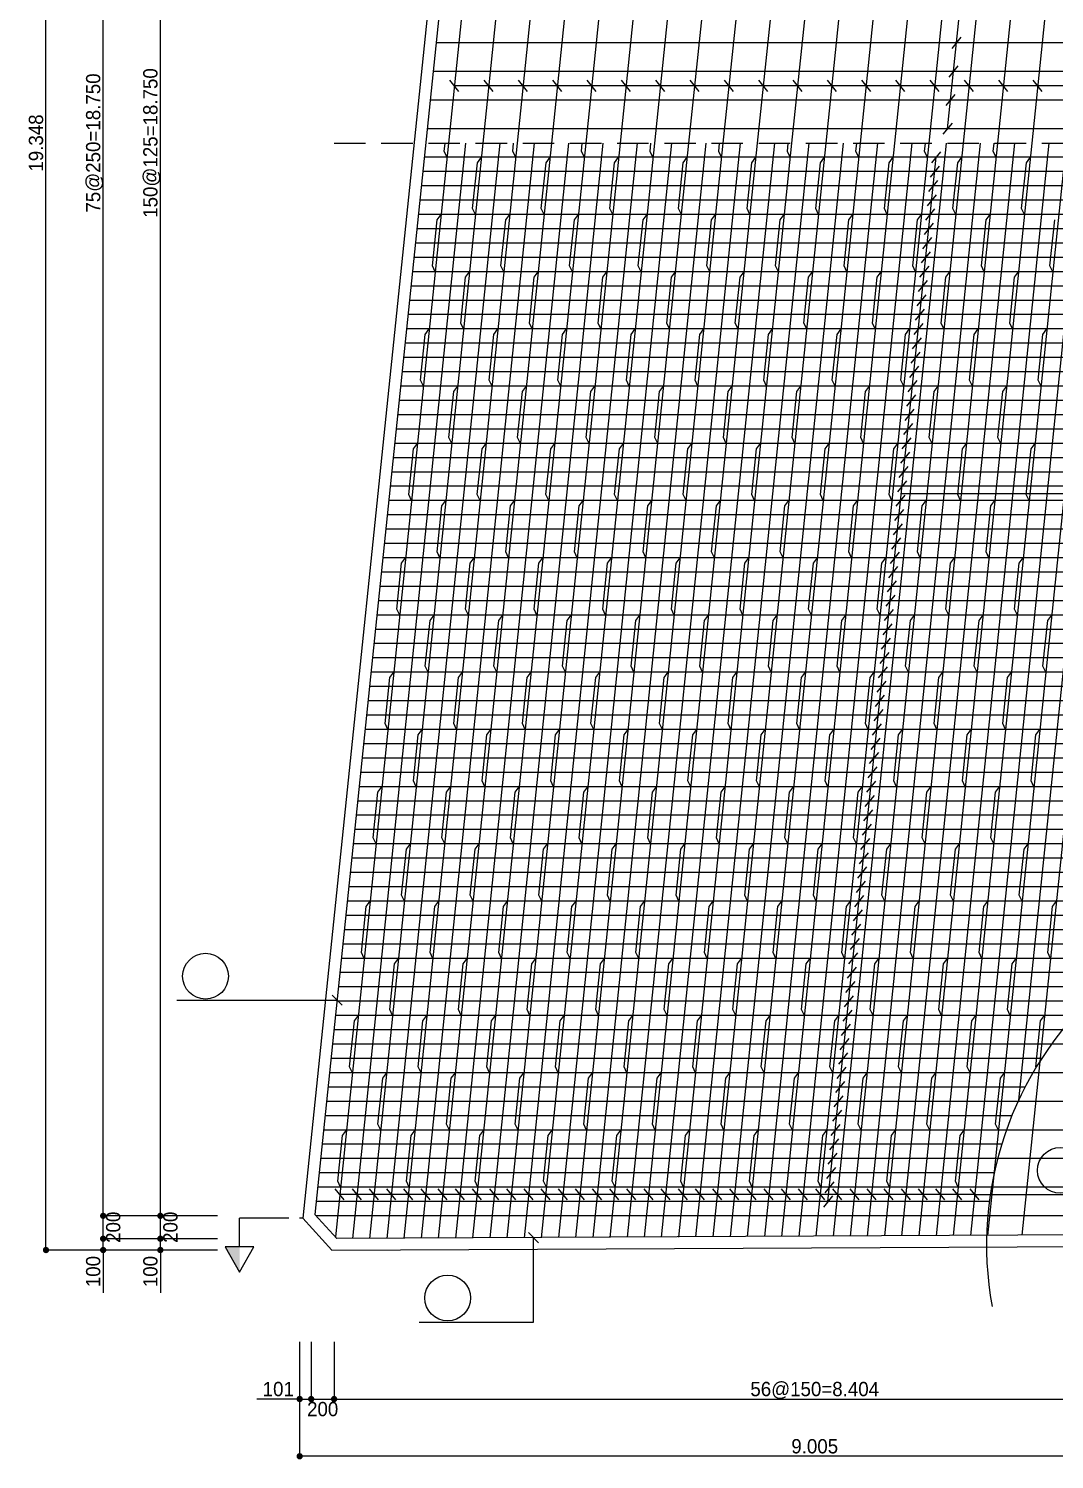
# Model space of a CAD drawing. Extents: x 2629709 to 3675628, y 1179 to 102095.
# Drawn here: x 3600004 to 3608973, y 4023 to 16526 of the extents above; entities that cross this region are included whole.
import ezdxf
from ezdxf.enums import TextEntityAlignment as Align

# ---------------------------------------------------------------- set-up
doc = ezdxf.new("R2010")
doc.units = 0
doc.header["$LTSCALE"] = 550
doc.header["$MEASUREMENT"] = 0
doc.linetypes.add('A-DASHD01', pattern=[0.75, 0.5, -0.25])
doc.layers.get('0').update_dxf_attribs({"linetype": 'CONTINUOUS'})
for name, color, linetype in [('CS-CNTL', 1, 'A-DASHD01'), ('CS-CONC-MAJR', 4, 'CONTINUOUS'), ('CS-CUTL', 1, 'CONTINUOUS'), ('CS-DIML', 1, 'CONTINUOUS'), ('CS-DIMT', 3, 'CONTINUOUS'), ('CS-MISC', 3, 'CONTINUOUS'), ('CS-RBAR-EREC', 6, 'CONTINUOUS'), ('CS-RBAR-MAJR', 6, 'CONTINUOUS'), ('CS-SYMB', 3, 'CONTINUOUS'), ('CS-SYMB-LIN3', 1, 'CONTINUOUS'), ('CS-TEXT', 3, 'CONTINUOUS')]:
    doc.layers.add(name, color=color, linetype=linetype)
doc.styles.add('A_STANDARD', font='Dotum.ttf')
doc.styles.add('TEXT_TBLT', font='txt_____.ttf', dxfattribs={"height": 0.125})

# ---------------------------------------------------------------- blocks, each defined once
blk = doc.blocks.new('CXLEATK')
at = {"layer": 'CS-MISC'}
blk.add_line((-0.883885, 0.883882), (0.883882, -0.883882), dxfattribs=at)
blk = doc.blocks.new('CSBNUM1')
at = {"layer": 'CS-SYMB-LIN3'}
blk.add_line((0, 0), (20, 0), dxfattribs=at)
blk.add_circle((5, 4.2), 4, dxfattribs=at)
at = {"layer": 'CS-TEXT', "style": 'A_STANDARD', "flags": 1}
blk.add_attdef('RB_NO', text='', height=2.5, dxfattribs=at).set_placement((5, 4.2), align=Align.MIDDLE)
for tag, p in [('RB_DIA', (11.5, 1.5)), ('RB_LEN', (1.739, -3.958874))]:
    blk.add_attdef(tag, p, '', height=2.5, dxfattribs=at)
blk = doc.blocks.new('CXDECDR-H')
at = {"color": 6}
for p, q in [((11.098049, 4.986941), (11.098049, 0)), ((0, 0), (0.601318, 0)), ((2.483991, 0), (11.098049, 0))]:
    blk.add_line(p, q, dxfattribs=at)
at = {"color": 3}
blk.add_lwpolyline([(11.098049, 9.406796), (8.598049, 4.986941), (13.598049, 4.986941), (11.098049, 9.406796)], dxfattribs=at)
at = {"color": 2}
blk.add_solid([(11.098049, 9.406796), (11.098049, 9.406796), (11.098049, 4.986941), (13.598049, 4.986941)], dxfattribs=at)
at = {"color": 6, "style": 'TEXT_TBLT', "flags": 1}
blk.add_attdef('SMKV', text='', height=2.5, rotation=90, dxfattribs=at).set_placement((11.08062, 14.211395), align=Align.MIDDLE)
blk.add_attdef('SMKH', text='', height=2.5, rotation=180, dxfattribs=at).set_placement((11.08062, 14.853699), align=Align.CENTER)
blk = doc.blocks.new('CXDIMDT2')
at = {"layer": 'CS-MISC', "const_width": 0.5}
blk.add_lwpolyline([(0.25, 0, 1), (-0.25, 0, 1)], format="xyb", close=True, dxfattribs=at)

msp = doc.modelspace()

# ---------------------------------------------------------------- linework, layer by layer
at = {"layer": 'CS-CNTL'}
msp.add_line((3602675, 15525), (3613075, 15525), dxfattribs=at)
at = {"layer": 'CS-CONC-MAJR'}
for p, q in [((3604348, 24921), (3602403, 6130)), ((3602403, 6130), (3602656, 5852)), ((3602656, 5852), (3611379, 5894))]:
    msp.add_line(p, q, dxfattribs=at)
at = {"layer": 'CS-CUTL'}
msp.add_arc((3611379, 5894), 3000, 74.093, 190.2794, dxfattribs=at)
at = {"layer": 'CS-DIML'}
for p, q in [((3600156, 5852), (3600156, 25200)), ((3600656, 6151), (3600656, 24901)), ((3601156, 6151), (3601156, 24901)), ((3608038, 15651), (3608970, 24651)), ((3612327, 16026), (3603727, 16026)), ((3606993, 6276), (3607938, 15401)), ((3607634, 12463), (3612051, 12463)), ((3602301, 8035), (3602701, 8035)), ((3608275, 6338), (3602725, 6338)), ((3608275, 6338), (3608775, 6338)), ((3601156, 6151), (3600631, 6151)), ((3600656, 5951), (3600656, 6151)), ((3601656, 6151), (3601131, 6151)), ((3601156, 5951), (3601156, 6151)), ((3601156, 5951), (3600631, 5951)), ((3600656, 5852), (3600656, 5951)), ((3601656, 5951), (3601131, 5951)), ((3601156, 5852), (3601156, 5951)), ((3604418, 5223), (3604418, 5960)), ((3600656, 5852), (3600131, 5852)), ((3601156, 5852), (3600631, 5852)), ((3600656, 5852), (3600656, 5477)), ((3601656, 5852), (3601131, 5852)), ((3601156, 5852), (3601156, 5477)), ((3602374, 5050), (3602374, 4525)), ((3602475, 5050), (3602475, 4525)), ((3602675, 5050), (3602675, 4525)), ((3602374, 4550), (3601999, 4550)), ((3602374, 4550), (3602374, 4025)), ((3602374, 4550), (3602475, 4550)), ((3602475, 4550), (3602675, 4550)), ((3602675, 4550), (3611079, 4550)), ((3611379, 4050), (3602374, 4050))]:
    msp.add_line(p, q, dxfattribs=at)
at = {"layer": 'CS-RBAR-EREC'}
for p, q in [((3603638, 15453), (3603645, 15525)), ((3604238, 15453), (3604245, 15525)), ((3604838, 15453), (3604845, 15525)), ((3605438, 15453), (3605445, 15525)), ((3606038, 15453), (3606045, 15525)), ((3606638, 15453), (3606645, 15525)), ((3607238, 15453), (3607245, 15525)), ((3607838, 15453), (3607845, 15525)), ((3608438, 15453), (3608445, 15525)), ((3603663, 15401), (3603638, 15453)), ((3603928, 15354), (3603963, 15401)), ((3604263, 15401), (3604238, 15453)), ((3604528, 15354), (3604563, 15401)), ((3604863, 15401), (3604838, 15453)), ((3605128, 15354), (3605163, 15401)), ((3605463, 15401), (3605438, 15453)), ((3605728, 15354), (3605763, 15401)), ((3606063, 15401), (3606038, 15453)), ((3606328, 15354), (3606363, 15401)), ((3606663, 15401), (3606638, 15453)), ((3606928, 15354), (3606963, 15401)), ((3607263, 15401), (3607238, 15453)), ((3607528, 15354), (3607563, 15401)), ((3607863, 15401), (3607838, 15453)), ((3608128, 15354), (3608163, 15401)), ((3608463, 15401), (3608438, 15453)), ((3608728, 15354), (3608763, 15401)), ((3603886, 14953), (3603928, 15354)), ((3604486, 14953), (3604528, 15354)), ((3605086, 14953), (3605128, 15354)), ((3605686, 14953), (3605728, 15354)), ((3606286, 14953), (3606328, 15354)), ((3606886, 14953), (3606928, 15354)), ((3607486, 14953), (3607528, 15354)), ((3608086, 14953), (3608128, 15354)), ((3608686, 14953), (3608728, 15354)), ((3603576, 14854), (3603611, 14901)), ((3603911, 14901), (3603886, 14953)), ((3604176, 14854), (3604211, 14901)), ((3604511, 14901), (3604486, 14953)), ((3604776, 14854), (3604811, 14901)), ((3605111, 14901), (3605086, 14953)), ((3605376, 14854), (3605411, 14901)), ((3605711, 14901), (3605686, 14953)), ((3605976, 14854), (3606011, 14901)), ((3606311, 14901), (3606286, 14953)), ((3606576, 14854), (3606611, 14901)), ((3606911, 14901), (3606886, 14953)), ((3607176, 14854), (3607211, 14901)), ((3607511, 14901), (3607486, 14953)), ((3607776, 14854), (3607811, 14901)), ((3608111, 14901), (3608086, 14953)), ((3608376, 14854), (3608411, 14901)), ((3608711, 14901), (3608686, 14953)), ((3603534, 14453), (3603576, 14854)), ((3604134, 14453), (3604176, 14854)), ((3604734, 14453), (3604776, 14854)), ((3605334, 14453), (3605376, 14854)), ((3605934, 14453), (3605976, 14854)), ((3606534, 14453), (3606576, 14854)), ((3607134, 14453), (3607176, 14854)), ((3607734, 14453), (3607776, 14854)), ((3608334, 14453), (3608376, 14854)), ((3608934, 14453), (3608976, 14854)), ((3603559, 14401), (3603534, 14453)), ((3603824, 14354), (3603859, 14401)), ((3604159, 14401), (3604134, 14453)), ((3604424, 14354), (3604459, 14401)), ((3604759, 14401), (3604734, 14453)), ((3605024, 14354), (3605059, 14401)), ((3605359, 14401), (3605334, 14453)), ((3605624, 14354), (3605659, 14401)), ((3605959, 14401), (3605934, 14453)), ((3606224, 14354), (3606259, 14401)), ((3606559, 14401), (3606534, 14453)), ((3606824, 14354), (3606859, 14401)), ((3607159, 14401), (3607134, 14453)), ((3607424, 14354), (3607459, 14401)), ((3607759, 14401), (3607734, 14453)), ((3608024, 14354), (3608059, 14401)), ((3608359, 14401), (3608334, 14453)), ((3608624, 14354), (3608659, 14401)), ((3608959, 14401), (3608934, 14453)), ((3603783, 13953), (3603824, 14354)), ((3604383, 13953), (3604424, 14354)), ((3604983, 13953), (3605024, 14354)), ((3605583, 13953), (3605624, 14354)), ((3606183, 13953), (3606224, 14354)), ((3606783, 13953), (3606824, 14354)), ((3607383, 13953), (3607424, 14354)), ((3607983, 13953), (3608024, 14354)), ((3608583, 13953), (3608624, 14354)), ((3603472, 13854), (3603507, 13901)), ((3603807, 13901), (3603783, 13953)), ((3604072, 13854), (3604107, 13901)), ((3604407, 13901), (3604383, 13953)), ((3604672, 13854), (3604707, 13901)), ((3605007, 13901), (3604983, 13953)), ((3605272, 13854), (3605307, 13901)), ((3605607, 13901), (3605583, 13953)), ((3605872, 13854), (3605907, 13901)), ((3606207, 13901), (3606183, 13953)), ((3606472, 13854), (3606507, 13901)), ((3606807, 13901), (3606783, 13953)), ((3607072, 13854), (3607107, 13901)), ((3607407, 13901), (3607383, 13953)), ((3607672, 13854), (3607707, 13901)), ((3608007, 13901), (3607983, 13953)), ((3608272, 13854), (3608307, 13901)), ((3608607, 13901), (3608583, 13953)), ((3608872, 13854), (3608907, 13901)), ((3603431, 13453), (3603472, 13854)), ((3604031, 13453), (3604072, 13854)), ((3604631, 13453), (3604672, 13854)), ((3605231, 13453), (3605272, 13854)), ((3605831, 13453), (3605872, 13854)), ((3606431, 13453), (3606472, 13854)), ((3607031, 13453), (3607072, 13854)), ((3607631, 13453), (3607672, 13854)), ((3608231, 13453), (3608272, 13854)), ((3608831, 13453), (3608872, 13854)), ((3603456, 13401), (3603431, 13453)), ((3603721, 13354), (3603756, 13401)), ((3604056, 13401), (3604031, 13453)), ((3604321, 13354), (3604356, 13401)), ((3604656, 13401), (3604631, 13453)), ((3604921, 13354), (3604956, 13401)), ((3605256, 13401), (3605231, 13453)), ((3605521, 13354), (3605556, 13401)), ((3605856, 13401), (3605831, 13453)), ((3606121, 13354), (3606156, 13401)), ((3606456, 13401), (3606431, 13453)), ((3606721, 13354), (3606756, 13401)), ((3607056, 13401), (3607031, 13453)), ((3607321, 13354), (3607356, 13401)), ((3607656, 13401), (3607631, 13453)), ((3607921, 13354), (3607956, 13401)), ((3608256, 13401), (3608231, 13453)), ((3608521, 13354), (3608556, 13401)), ((3608856, 13401), (3608831, 13453)), ((3603679, 12953), (3603721, 13354)), ((3604279, 12953), (3604321, 13354)), ((3604879, 12953), (3604921, 13354)), ((3605479, 12953), (3605521, 13354)), ((3606079, 12953), (3606121, 13354)), ((3606679, 12953), (3606721, 13354)), ((3607279, 12953), (3607321, 13354)), ((3607879, 12953), (3607921, 13354)), ((3608479, 12953), (3608521, 13354)), ((3603369, 12854), (3603404, 12901)), ((3603704, 12901), (3603679, 12953)), ((3603969, 12854), (3604004, 12901)), ((3604304, 12901), (3604279, 12953)), ((3604569, 12854), (3604604, 12901)), ((3604904, 12901), (3604879, 12953)), ((3605169, 12854), (3605204, 12901)), ((3605504, 12901), (3605479, 12953)), ((3605769, 12854), (3605804, 12901)), ((3606104, 12901), (3606079, 12953)), ((3606369, 12854), (3606404, 12901)), ((3606704, 12901), (3606679, 12953)), ((3606969, 12854), (3607004, 12901)), ((3607304, 12901), (3607279, 12953)), ((3607569, 12854), (3607604, 12901)), ((3607904, 12901), (3607879, 12953)), ((3608169, 12854), (3608204, 12901)), ((3608504, 12901), (3608479, 12953)), ((3608769, 12854), (3608804, 12901)), ((3603327, 12453), (3603369, 12854)), ((3603927, 12453), (3603969, 12854)), ((3604527, 12453), (3604569, 12854)), ((3605127, 12453), (3605169, 12854)), ((3605727, 12453), (3605769, 12854)), ((3606327, 12453), (3606369, 12854)), ((3606927, 12453), (3606969, 12854)), ((3607527, 12453), (3607569, 12854)), ((3608127, 12453), (3608169, 12854)), ((3608727, 12453), (3608769, 12854)), ((3603352, 12401), (3603327, 12453)), ((3603617, 12354), (3603652, 12401)), ((3603952, 12401), (3603927, 12453)), ((3604217, 12354), (3604252, 12401)), ((3604552, 12401), (3604527, 12453)), ((3604817, 12354), (3604852, 12401)), ((3605152, 12401), (3605127, 12453)), ((3605417, 12354), (3605452, 12401)), ((3605752, 12401), (3605727, 12453)), ((3606017, 12354), (3606052, 12401)), ((3606352, 12401), (3606327, 12453)), ((3606617, 12354), (3606652, 12401)), ((3606952, 12401), (3606927, 12453)), ((3607217, 12354), (3607252, 12401)), ((3607552, 12401), (3607527, 12453)), ((3607817, 12354), (3607852, 12401)), ((3608152, 12401), (3608127, 12453)), ((3608417, 12354), (3608452, 12401)), ((3608752, 12401), (3608727, 12453)), ((3603576, 11953), (3603617, 12354)), ((3604176, 11953), (3604217, 12354)), ((3604776, 11953), (3604817, 12354)), ((3605376, 11953), (3605417, 12354)), ((3605976, 11953), (3606017, 12354)), ((3606576, 11953), (3606617, 12354)), ((3607176, 11953), (3607217, 12354)), ((3607776, 11953), (3607817, 12354)), ((3608376, 11953), (3608417, 12354)), ((3603265, 11854), (3603300, 11901)), ((3603600, 11901), (3603576, 11953)), ((3603865, 11854), (3603900, 11901)), ((3604200, 11901), (3604176, 11953)), ((3604465, 11854), (3604500, 11901)), ((3604800, 11901), (3604776, 11953)), ((3605065, 11854), (3605100, 11901)), ((3605400, 11901), (3605376, 11953)), ((3605665, 11854), (3605700, 11901)), ((3606000, 11901), (3605976, 11953)), ((3606265, 11854), (3606300, 11901)), ((3606600, 11901), (3606576, 11953)), ((3606865, 11854), (3606900, 11901)), ((3607200, 11901), (3607176, 11953)), ((3607465, 11854), (3607500, 11901)), ((3607800, 11901), (3607776, 11953)), ((3608065, 11854), (3608100, 11901)), ((3608400, 11901), (3608376, 11953)), ((3608665, 11854), (3608700, 11901)), ((3603224, 11453), (3603265, 11854)), ((3603824, 11453), (3603865, 11854)), ((3604424, 11453), (3604465, 11854)), ((3605024, 11453), (3605065, 11854)), ((3605624, 11453), (3605665, 11854)), ((3606224, 11453), (3606265, 11854)), ((3606824, 11453), (3606865, 11854)), ((3607424, 11453), (3607465, 11854)), ((3608024, 11453), (3608065, 11854)), ((3608624, 11453), (3608665, 11854)), ((3603249, 11401), (3603224, 11453)), ((3603514, 11354), (3603549, 11401)), ((3603849, 11401), (3603824, 11453)), ((3604114, 11354), (3604149, 11401)), ((3604449, 11401), (3604424, 11453)), ((3604714, 11354), (3604749, 11401)), ((3605049, 11401), (3605024, 11453)), ((3605314, 11354), (3605349, 11401)), ((3605649, 11401), (3605624, 11453)), ((3605914, 11354), (3605949, 11401)), ((3606249, 11401), (3606224, 11453)), ((3606514, 11354), (3606549, 11401)), ((3606849, 11401), (3606824, 11453)), ((3607114, 11354), (3607149, 11401)), ((3607449, 11401), (3607424, 11453)), ((3607714, 11354), (3607749, 11401)), ((3608049, 11401), (3608024, 11453)), ((3608314, 11354), (3608349, 11401)), ((3608649, 11401), (3608624, 11453)), ((3608914, 11354), (3608949, 11401)), ((3603472, 10953), (3603514, 11354)), ((3604072, 10953), (3604114, 11354)), ((3604672, 10953), (3604714, 11354)), ((3605272, 10953), (3605314, 11354)), ((3605872, 10953), (3605914, 11354)), ((3606472, 10953), (3606514, 11354)), ((3607072, 10953), (3607114, 11354)), ((3607672, 10953), (3607714, 11354)), ((3608272, 10953), (3608314, 11354)), ((3608872, 10953), (3608914, 11354)), ((3603162, 10854), (3603197, 10901)), ((3603497, 10901), (3603472, 10953)), ((3603762, 10854), (3603797, 10901)), ((3604097, 10901), (3604072, 10953)), ((3604362, 10854), (3604397, 10901)), ((3604697, 10901), (3604672, 10953)), ((3604962, 10854), (3604997, 10901)), ((3605297, 10901), (3605272, 10953)), ((3605562, 10854), (3605597, 10901)), ((3605897, 10901), (3605872, 10953)), ((3606162, 10854), (3606197, 10901)), ((3606497, 10901), (3606472, 10953)), ((3606762, 10854), (3606797, 10901)), ((3607097, 10901), (3607072, 10953)), ((3607362, 10854), (3607397, 10901)), ((3607697, 10901), (3607672, 10953)), ((3607962, 10854), (3607997, 10901)), ((3608297, 10901), (3608272, 10953)), ((3608562, 10854), (3608597, 10901)), ((3608897, 10901), (3608872, 10953)), ((3603121, 10453), (3603162, 10854)), ((3603721, 10453), (3603762, 10854)), ((3604321, 10453), (3604362, 10854)), ((3604921, 10453), (3604962, 10854)), ((3605521, 10453), (3605562, 10854)), ((3606121, 10453), (3606162, 10854)), ((3606721, 10453), (3606762, 10854)), ((3607321, 10453), (3607362, 10854)), ((3607921, 10453), (3607962, 10854)), ((3608521, 10453), (3608562, 10854)), ((3603145, 10401), (3603121, 10453)), ((3603410, 10354), (3603445, 10401)), ((3603745, 10401), (3603721, 10453)), ((3604010, 10354), (3604045, 10401)), ((3604345, 10401), (3604321, 10453)), ((3604610, 10354), (3604645, 10401)), ((3604945, 10401), (3604921, 10453)), ((3605210, 10354), (3605245, 10401)), ((3605545, 10401), (3605521, 10453)), ((3605810, 10354), (3605845, 10401)), ((3606145, 10401), (3606121, 10453)), ((3606410, 10354), (3606445, 10401)), ((3606745, 10401), (3606721, 10453)), ((3607010, 10354), (3607045, 10401)), ((3607345, 10401), (3607321, 10453)), ((3607610, 10354), (3607645, 10401)), ((3607945, 10401), (3607921, 10453)), ((3608210, 10354), (3608245, 10401)), ((3608545, 10401), (3608521, 10453)), ((3608810, 10354), (3608845, 10401)), ((3603369, 9953), (3603410, 10354)), ((3603969, 9953), (3604010, 10354)), ((3604569, 9953), (3604610, 10354)), ((3605169, 9953), (3605210, 10354)), ((3605769, 9953), (3605810, 10354)), ((3606369, 9953), (3606410, 10354)), ((3606969, 9953), (3607010, 10354)), ((3607569, 9953), (3607610, 10354)), ((3608169, 9953), (3608210, 10354)), ((3608769, 9953), (3608810, 10354)), ((3603058, 9854), (3603093, 9901)), ((3603393, 9901), (3603369, 9953)), ((3603658, 9854), (3603693, 9901)), ((3603993, 9901), (3603969, 9953)), ((3604258, 9854), (3604293, 9901)), ((3604593, 9901), (3604569, 9953)), ((3604858, 9854), (3604893, 9901)), ((3605193, 9901), (3605169, 9953)), ((3605458, 9854), (3605493, 9901)), ((3605793, 9901), (3605769, 9953)), ((3606058, 9854), (3606093, 9901)), ((3606393, 9901), (3606369, 9953)), ((3606658, 9854), (3606693, 9901)), ((3606993, 9901), (3606969, 9953)), ((3607258, 9854), (3607293, 9901)), ((3607593, 9901), (3607569, 9953)), ((3607858, 9854), (3607893, 9901)), ((3608193, 9901), (3608169, 9953)), ((3608458, 9854), (3608493, 9901)), ((3608793, 9901), (3608769, 9953)), ((3603017, 9453), (3603058, 9854)), ((3603617, 9453), (3603658, 9854)), ((3604217, 9453), (3604258, 9854)), ((3604817, 9453), (3604858, 9854)), ((3605417, 9453), (3605458, 9854)), ((3606017, 9453), (3606058, 9854)), ((3606617, 9453), (3606658, 9854)), ((3607217, 9453), (3607258, 9854)), ((3607817, 9453), (3607858, 9854)), ((3608417, 9453), (3608458, 9854)), ((3603042, 9401), (3603017, 9453)), ((3603307, 9354), (3603342, 9401)), ((3603642, 9401), (3603617, 9453)), ((3603907, 9354), (3603942, 9401)), ((3604242, 9401), (3604217, 9453)), ((3604507, 9354), (3604542, 9401)), ((3604842, 9401), (3604817, 9453)), ((3605107, 9354), (3605142, 9401)), ((3605442, 9401), (3605417, 9453)), ((3605707, 9354), (3605742, 9401)), ((3606042, 9401), (3606017, 9453)), ((3606307, 9354), (3606342, 9401)), ((3606642, 9401), (3606617, 9453)), ((3606907, 9354), (3606942, 9401)), ((3607242, 9401), (3607217, 9453)), ((3607507, 9354), (3607542, 9401)), ((3607842, 9401), (3607817, 9453)), ((3608107, 9354), (3608142, 9401)), ((3608442, 9401), (3608417, 9453)), ((3608707, 9354), (3608742, 9401)), ((3603265, 8953), (3603307, 9354)), ((3603865, 8953), (3603907, 9354)), ((3604465, 8953), (3604507, 9354)), ((3605065, 8953), (3605107, 9354)), ((3605665, 8953), (3605707, 9354)), ((3606265, 8953), (3606307, 9354)), ((3606865, 8953), (3606907, 9354)), ((3607465, 8953), (3607507, 9354)), ((3608065, 8953), (3608107, 9354)), ((3608665, 8953), (3608707, 9354)), ((3602955, 8854), (3602990, 8901)), ((3603290, 8901), (3603265, 8953)), ((3603555, 8854), (3603590, 8901)), ((3603890, 8901), (3603865, 8953)), ((3604155, 8854), (3604190, 8901)), ((3604490, 8901), (3604465, 8953)), ((3604755, 8854), (3604790, 8901)), ((3605090, 8901), (3605065, 8953)), ((3605355, 8854), (3605390, 8901)), ((3605690, 8901), (3605665, 8953)), ((3605955, 8854), (3605990, 8901)), ((3606290, 8901), (3606265, 8953)), ((3606555, 8854), (3606590, 8901)), ((3606890, 8901), (3606865, 8953)), ((3607155, 8854), (3607190, 8901)), ((3607490, 8901), (3607465, 8953)), ((3607755, 8854), (3607790, 8901)), ((3608090, 8901), (3608065, 8953)), ((3608355, 8854), (3608390, 8901)), ((3608690, 8901), (3608665, 8953)), ((3608955, 8854), (3608990, 8901)), ((3602914, 8453), (3602955, 8854)), ((3603514, 8453), (3603555, 8854)), ((3604114, 8453), (3604155, 8854)), ((3604714, 8453), (3604755, 8854)), ((3605314, 8453), (3605355, 8854)), ((3605914, 8453), (3605955, 8854)), ((3606514, 8453), (3606555, 8854)), ((3607114, 8453), (3607155, 8854)), ((3607714, 8453), (3607755, 8854)), ((3608314, 8453), (3608355, 8854)), ((3608914, 8453), (3608955, 8854)), ((3602938, 8401), (3602914, 8453)), ((3603203, 8354), (3603238, 8401)), ((3603538, 8401), (3603514, 8453)), ((3603803, 8354), (3603838, 8401)), ((3604138, 8401), (3604114, 8453)), ((3604403, 8354), (3604438, 8401)), ((3604738, 8401), (3604714, 8453)), ((3605003, 8354), (3605038, 8401)), ((3605338, 8401), (3605314, 8453)), ((3605603, 8354), (3605638, 8401)), ((3605938, 8401), (3605914, 8453)), ((3606203, 8354), (3606238, 8401)), ((3606538, 8401), (3606514, 8453)), ((3606803, 8354), (3606838, 8401)), ((3607138, 8401), (3607114, 8453)), ((3607403, 8354), (3607438, 8401)), ((3607738, 8401), (3607714, 8453)), ((3608003, 8354), (3608038, 8401)), ((3608338, 8401), (3608314, 8453)), ((3608603, 8354), (3608638, 8401)), ((3608938, 8401), (3608914, 8453)), ((3603162, 7953), (3603203, 8354)), ((3603762, 7953), (3603803, 8354)), ((3604362, 7953), (3604403, 8354)), ((3604962, 7953), (3605003, 8354)), ((3605562, 7953), (3605603, 8354)), ((3606162, 7953), (3606203, 8354)), ((3606762, 7953), (3606803, 8354)), ((3607362, 7953), (3607403, 8354)), ((3607962, 7953), (3608003, 8354)), ((3608562, 7953), (3608603, 8354)), ((3602852, 7854), (3602887, 7901)), ((3603187, 7901), (3603162, 7953)), ((3603452, 7854), (3603487, 7901)), ((3603787, 7901), (3603762, 7953)), ((3604052, 7854), (3604087, 7901)), ((3604387, 7901), (3604362, 7953)), ((3604652, 7854), (3604687, 7901)), ((3604987, 7901), (3604962, 7953)), ((3605252, 7854), (3605287, 7901)), ((3605587, 7901), (3605562, 7953)), ((3605852, 7854), (3605887, 7901)), ((3606187, 7901), (3606162, 7953)), ((3606452, 7854), (3606487, 7901)), ((3606787, 7901), (3606762, 7953)), ((3607052, 7854), (3607087, 7901)), ((3607387, 7901), (3607362, 7953)), ((3607652, 7854), (3607687, 7901)), ((3607987, 7901), (3607962, 7953)), ((3608252, 7854), (3608287, 7901)), ((3608587, 7901), (3608562, 7953)), ((3608852, 7854), (3608887, 7901)), ((3602810, 7453), (3602852, 7854)), ((3603410, 7453), (3603452, 7854)), ((3604010, 7453), (3604052, 7854)), ((3604610, 7453), (3604652, 7854)), ((3605210, 7453), (3605252, 7854)), ((3605810, 7453), (3605852, 7854)), ((3606410, 7453), (3606452, 7854)), ((3607010, 7453), (3607052, 7854)), ((3607610, 7453), (3607652, 7854)), ((3608210, 7453), (3608252, 7854)), ((3608810, 7453), (3608852, 7854)), ((3602835, 7401), (3602810, 7453)), ((3603100, 7354), (3603135, 7401)), ((3603435, 7401), (3603410, 7453)), ((3603700, 7354), (3603735, 7401)), ((3604035, 7401), (3604010, 7453)), ((3604300, 7354), (3604335, 7401)), ((3604635, 7401), (3604610, 7453)), ((3604900, 7354), (3604935, 7401)), ((3605235, 7401), (3605210, 7453)), ((3605500, 7354), (3605535, 7401)), ((3605835, 7401), (3605810, 7453)), ((3606100, 7354), (3606135, 7401)), ((3606435, 7401), (3606410, 7453)), ((3606700, 7354), (3606735, 7401)), ((3607035, 7401), (3607010, 7453)), ((3607300, 7354), (3607335, 7401)), ((3607635, 7401), (3607610, 7453)), ((3607900, 7354), (3607935, 7401)), ((3608235, 7401), (3608210, 7453)), ((3608500, 7354), (3608535, 7401)), ((3608813, 7448), (3608810, 7453)), ((3603058, 6953), (3603100, 7354)), ((3603658, 6953), (3603700, 7354)), ((3604258, 6953), (3604300, 7354)), ((3604858, 6953), (3604900, 7354)), ((3605458, 6953), (3605500, 7354)), ((3606058, 6953), (3606100, 7354)), ((3606658, 6953), (3606700, 7354)), ((3607258, 6953), (3607300, 7354)), ((3607858, 6953), (3607900, 7354)), ((3608458, 6953), (3608500, 7354)), ((3602748, 6854), (3602783, 6901)), ((3603083, 6901), (3603058, 6953)), ((3603348, 6854), (3603383, 6901)), ((3603683, 6901), (3603658, 6953)), ((3603948, 6854), (3603983, 6901)), ((3604283, 6901), (3604258, 6953)), ((3604548, 6854), (3604583, 6901)), ((3604883, 6901), (3604858, 6953)), ((3605148, 6854), (3605183, 6901)), ((3605483, 6901), (3605458, 6953)), ((3605748, 6854), (3605783, 6901)), ((3606083, 6901), (3606058, 6953)), ((3606348, 6854), (3606383, 6901)), ((3606683, 6901), (3606658, 6953)), ((3606948, 6854), (3606983, 6901)), ((3607283, 6901), (3607258, 6953)), ((3607548, 6854), (3607583, 6901)), ((3607883, 6901), (3607858, 6953)), ((3608148, 6854), (3608183, 6901)), ((3608483, 6901), (3608458, 6953)), ((3602707, 6453), (3602748, 6854)), ((3603307, 6453), (3603348, 6854)), ((3603907, 6453), (3603948, 6854)), ((3604507, 6453), (3604548, 6854)), ((3605107, 6453), (3605148, 6854)), ((3605707, 6453), (3605748, 6854)), ((3606307, 6453), (3606348, 6854)), ((3606907, 6453), (3606948, 6854)), ((3607507, 6453), (3607548, 6854)), ((3608107, 6453), (3608148, 6854)), ((3602731, 6401), (3602707, 6453)), ((3603331, 6401), (3603307, 6453)), ((3603931, 6401), (3603907, 6453)), ((3604531, 6401), (3604507, 6453)), ((3605131, 6401), (3605107, 6453)), ((3605731, 6401), (3605707, 6453)), ((3606331, 6401), (3606307, 6453)), ((3606931, 6401), (3606907, 6453)), ((3607531, 6401), (3607507, 6453)), ((3608131, 6401), (3608107, 6453))]:
    msp.add_line(p, q, dxfattribs=at)
at = {"layer": 'CS-RBAR-MAJR'}
for p, q in [((3604663, 25069), (3603675, 15525)), ((3604966, 25098), (3603975, 15525)), ((3605266, 25097), (3604275, 15525)), ((3605566, 25095), (3604575, 15525)), ((3605865, 25094), (3604875, 15525)), ((3606165, 25092), (3605175, 15525)), ((3606465, 25091), (3605475, 15525)), ((3606765, 25089), (3605775, 15525)), ((3607065, 25088), (3606075, 15525)), ((3607365, 25086), (3606375, 15525)), ((3607664, 25085), (3606675, 15525)), ((3607964, 25083), (3606975, 15525)), ((3608264, 25082), (3607275, 15525)), ((3608564, 25080), (3607575, 15525)), ((3608864, 25078), (3607875, 15525)), ((3609164, 25077), (3608175, 15525)), ((3609463, 25075), (3608475, 15525)), ((3609763, 25074), (3608775, 15525)), ((3604443, 24872), (3602507, 6164)), ((3612365, 16401), (3603567, 16401)), ((3612340, 16151), (3603541, 16151)), ((3612314, 15901), (3603515, 15901)), ((3612288, 15651), (3603489, 15651)), ((3603675, 15526), (3602686, 5967)), ((3603825, 15526), (3602835, 5952)), ((3603975, 15526), (3602985, 5953)), ((3604125, 15526), (3603135, 5954)), ((3604275, 15526), (3603285, 5955)), ((3604425, 15526), (3603435, 5955)), ((3604575, 15526), (3603585, 5956)), ((3604725, 15526), (3603735, 5957)), ((3604875, 15526), (3603886, 5958)), ((3605025, 15526), (3604036, 5958)), ((3605175, 15526), (3604186, 5959)), ((3605325, 15526), (3604336, 5960)), ((3605475, 15526), (3604486, 5960)), ((3605625, 15526), (3604636, 5961)), ((3605775, 15526), (3604786, 5962)), ((3605925, 15526), (3604936, 5963)), ((3606075, 15526), (3605086, 5963)), ((3606225, 15526), (3605236, 5964)), ((3606375, 15526), (3605386, 5965)), ((3606525, 15526), (3605536, 5966)), ((3606675, 15526), (3605686, 5966)), ((3606825, 15526), (3605836, 5967)), ((3606975, 15526), (3605987, 5968)), ((3607125, 15526), (3606137, 5969)), ((3607275, 15526), (3606287, 5969)), ((3607425, 15526), (3606437, 5970)), ((3607575, 15526), (3606587, 5971)), ((3607725, 15526), (3606737, 5971)), ((3607875, 15526), (3606887, 5972)), ((3608025, 15526), (3607037, 5973)), ((3608175, 15526), (3607187, 5974)), ((3608325, 15526), (3607337, 5974)), ((3608475, 15526), (3607487, 5975)), ((3608625, 15526), (3607637, 5976)), ((3608775, 15526), (3607787, 5977)), ((3608925, 15526), (3607938, 5977)), ((3609075, 15526), (3608088, 5978)), ((3609225, 15526), (3608238, 5979)), ((3609375, 15526), (3608442, 6508)), ((3609525, 15526), (3608660, 7162)), ((3609675, 15526), (3608845, 7500)), ((3612262, 15401), (3603463, 15401)), ((3612249, 15276), (3603450, 15276)), ((3612236, 15151), (3603437, 15151)), ((3612223, 15026), (3603424, 15026)), ((3612210, 14901), (3603411, 14901)), ((3612197, 14776), (3603398, 14776)), ((3612184, 14651), (3603385, 14651)), ((3612171, 14526), (3603373, 14526)), ((3612159, 14401), (3603360, 14401)), ((3612146, 14276), (3603347, 14276)), ((3612133, 14151), (3603334, 14151)), ((3612120, 14026), (3603321, 14026)), ((3612107, 13901), (3603308, 13901)), ((3612094, 13776), (3603295, 13776)), ((3612081, 13651), (3603282, 13651)), ((3612068, 13526), (3603269, 13526)), ((3612055, 13401), (3603256, 13401)), ((3612042, 13276), (3603243, 13276)), ((3612029, 13151), (3603230, 13151)), ((3612016, 13026), (3603217, 13026)), ((3612003, 12901), (3603204, 12901)), ((3611990, 12776), (3603191, 12776)), ((3611977, 12651), (3603179, 12651)), ((3611965, 12526), (3603166, 12526)), ((3611952, 12401), (3603153, 12401)), ((3611939, 12276), (3603140, 12276)), ((3611926, 12151), (3603127, 12151)), ((3611913, 12026), (3603114, 12026)), ((3611900, 11901), (3603101, 11901)), ((3611887, 11776), (3603088, 11776)), ((3611874, 11651), (3603075, 11651)), ((3611861, 11526), (3603062, 11526)), ((3611848, 11401), (3603049, 11401)), ((3611835, 11276), (3603036, 11276)), ((3611822, 11151), (3603023, 11151)), ((3611809, 11026), (3603010, 11026)), ((3611796, 10901), (3602997, 10901)), ((3611783, 10776), (3602985, 10776)), ((3611771, 10651), (3602972, 10651)), ((3611758, 10526), (3602959, 10526)), ((3611745, 10401), (3602946, 10401)), ((3611732, 10276), (3602933, 10276)), ((3611719, 10151), (3602920, 10151)), ((3611706, 10026), (3602907, 10026)), ((3611693, 9901), (3602894, 9901)), ((3611680, 9776), (3602881, 9776)), ((3611667, 9651), (3602868, 9651)), ((3611654, 9526), (3602855, 9526)), ((3611641, 9401), (3602842, 9401)), ((3611628, 9276), (3602829, 9276)), ((3611615, 9151), (3602816, 9151)), ((3611602, 9026), (3602804, 9026)), ((3611589, 8901), (3602791, 8901)), ((3610544, 8776), (3602778, 8776)), ((3610195, 8651), (3602765, 8651)), ((3609938, 8526), (3602752, 8526)), ((3609731, 8401), (3602739, 8401)), ((3609555, 8276), (3602726, 8276)), ((3609402, 8151), (3602713, 8151)), ((3609268, 8026), (3602700, 8026)), ((3609149, 7901), (3602687, 7901)), ((3609042, 7776), (3602674, 7776)), ((3608947, 7651), (3602661, 7651)), ((3611460, 7651), (3608947, 7651)), ((3608861, 7526), (3602648, 7526)), ((3608785, 7401), (3602635, 7401)), ((3608845, 7500), (3608688, 5981)), ((3611434, 7401), (3608785, 7401)), ((3608716, 7276), (3602622, 7276)), ((3608655, 7151), (3602610, 7151)), ((3611408, 7151), (3608655, 7151)), ((3608601, 7026), (3602597, 7026)), ((3608553, 6901), (3602584, 6901)), ((3611383, 6901), (3608553, 6901)), ((3608511, 6776), (3602571, 6776)), ((3608476, 6651), (3602558, 6651)), ((3611357, 6651), (3608476, 6651)), ((3608446, 6526), (3602545, 6526)), ((3608442, 6508), (3608388, 5980)), ((3608422, 6401), (3602532, 6401)), ((3611331, 6401), (3608422, 6401)), ((3608403, 6276), (3602519, 6276)), ((3602700, 5952), (3602507, 6164)), ((3608390, 6151), (3602520, 6151)), ((3611305, 6151), (3608390, 6151)), ((3611289, 5994), (3602700, 5952))]:
    msp.add_line(p, q, dxfattribs=at)

# ---------------------------------------------------------------- block references
at = {"layer": 'CS-RBAR-MAJR', "xscale": 50, "yscale": 50, "zscale": 50}
for p in [(3601301, 8035), (3608775, 6338), (3603418, 5223)]:
    msp.add_blockref('CSBNUM1', p, dxfattribs=at)
at = {"layer": 'CS-SYMB'}
for name, p, xscale, yscale, zscale, rotation in [('CXLEATK', (3608116, 16401), 50, 50, 50, 275.907), ('CXLEATK', (3608090, 16151), 50, 50, 50, 275.907), ('CXLEATK', (3603727, 16026), 50, 50, 50, 174.093), ('CXLEATK', (3604027, 16026), 50, 50, 50, 174.093), ('CXLEATK', (3604327, 16026), 50, 50, 50, 174.093), ('CXLEATK', (3604627, 16026), 50, 50, 50, 174.093), ('CXLEATK', (3604927, 16026), 50, 50, 50, 174.093), ('CXLEATK', (3605227, 16026), 50, 50, 50, 174.093), ('CXLEATK', (3605527, 16026), 50, 50, 50, 174.093), ('CXLEATK', (3605827, 16026), 50, 50, 50, 174.093), ('CXLEATK', (3606127, 16026), 50, 50, 50, 174.093), ('CXLEATK', (3606427, 16026), 50, 50, 50, 174.093), ('CXLEATK', (3606727, 16026), 50, 50, 50, 174.093), ('CXLEATK', (3607027, 16026), 50, 50, 50, 174.093), ('CXLEATK', (3607327, 16026), 50, 50, 50, 174.093), ('CXLEATK', (3607627, 16026), 50, 50, 50, 174.093), ('CXLEATK', (3607927, 16026), 50, 50, 50, 174.093), ('CXLEATK', (3608227, 16026), 50, 50, 50, 174.093), ('CXLEATK', (3608527, 16026), 50, 50, 50, 174.093), ('CXLEATK', (3608827, 16026), 50, 50, 50, 174.093), ('CXLEATK', (3608064, 15901), 50, 50, 50, 275.907), ('CXLEATK', (3608038, 15651), 50, 50, 50, 275.907), ('CXLEATK', (3607938, 15401), 50, 50, 50, 275.907), ('CXLEATK', (3607925, 15276), 50, 50, 50, 275.907), ('CXLEATK', (3607912, 15151), 50, 50, 50, 275.907), ('CXLEATK', (3607899, 15026), 50, 50, 50, 275.907), ('CXLEATK', (3607886, 14901), 50, 50, 50, 275.907), ('CXLEATK', (3607873, 14776), 50, 50, 50, 275.907), ('CXLEATK', (3607860, 14651), 50, 50, 50, 275.907), ('CXLEATK', (3607847, 14526), 50, 50, 50, 275.907), ('CXLEATK', (3607834, 14401), 50, 50, 50, 275.907), ('CXLEATK', (3607821, 14276), 50, 50, 50, 275.907), ('CXLEATK', (3607808, 14151), 50, 50, 50, 275.907), ('CXLEATK', (3607795, 14026), 50, 50, 50, 275.907), ('CXLEATK', (3607782, 13901), 50, 50, 50, 275.907), ('CXLEATK', (3607769, 13776), 50, 50, 50, 275.907), ('CXLEATK', (3607756, 13651), 50, 50, 50, 275.907), ('CXLEATK', (3607744, 13526), 50, 50, 50, 275.907), ('CXLEATK', (3607731, 13401), 50, 50, 50, 275.907), ('CXLEATK', (3607718, 13276), 50, 50, 50, 275.907), ('CXLEATK', (3607705, 13151), 50, 50, 50, 275.907), ('CXLEATK', (3607692, 13026), 50, 50, 50, 275.907), ('CXLEATK', (3607679, 12901), 50, 50, 50, 275.907), ('CXLEATK', (3607666, 12776), 50, 50, 50, 275.907), ('CXLEATK', (3607653, 12651), 50, 50, 50, 275.907), ('CXLEATK', (3607640, 12526), 50, 50, 50, 275.907), ('CXLEATK', (3607627, 12401), 50, 50, 50, 275.907), ('CXLEATK', (3607614, 12276), 50, 50, 50, 275.907), ('CXLEATK', (3607601, 12151), 50, 50, 50, 275.907), ('CXLEATK', (3607588, 12026), 50, 50, 50, 275.907), ('CXLEATK', (3607575, 11901), 50, 50, 50, 275.907), ('CXLEATK', (3607562, 11776), 50, 50, 50, 275.907), ('CXLEATK', (3607550, 11651), 50, 50, 50, 275.907), ('CXLEATK', (3607537, 11526), 50, 50, 50, 275.907), ('CXLEATK', (3607524, 11401), 50, 50, 50, 275.907), ('CXLEATK', (3607511, 11276), 50, 50, 50, 275.907), ('CXLEATK', (3607498, 11151), 50, 50, 50, 275.907), ('CXLEATK', (3607485, 11026), 50, 50, 50, 275.907), ('CXLEATK', (3607472, 10901), 50, 50, 50, 275.907), ('CXLEATK', (3607459, 10776), 50, 50, 50, 275.907), ('CXLEATK', (3607446, 10651), 50, 50, 50, 275.907), ('CXLEATK', (3607433, 10526), 50, 50, 50, 275.907), ('CXLEATK', (3607420, 10401), 50, 50, 50, 275.907), ('CXLEATK', (3607407, 10276), 50, 50, 50, 275.907), ('CXLEATK', (3607394, 10151), 50, 50, 50, 275.907), ('CXLEATK', (3607381, 10026), 50, 50, 50, 275.907), ('CXLEATK', (3607368, 9901), 50, 50, 50, 275.907), ('CXLEATK', (3607356, 9776), 50, 50, 50, 275.907), ('CXLEATK', (3607343, 9651), 50, 50, 50, 275.907), ('CXLEATK', (3607330, 9526), 50, 50, 50, 275.907), ('CXLEATK', (3607317, 9401), 50, 50, 50, 275.907), ('CXLEATK', (3607304, 9276), 50, 50, 50, 275.907), ('CXLEATK', (3607291, 9151), 50, 50, 50, 275.907), ('CXLEATK', (3607278, 9026), 50, 50, 50, 275.907), ('CXLEATK', (3607265, 8901), 50, 50, 50, 275.907), ('CXLEATK', (3607252, 8776), 50, 50, 50, 275.907), ('CXLEATK', (3607239, 8651), 50, 50, 50, 275.907), ('CXLEATK', (3607226, 8526), 50, 50, 50, 275.907), ('CXLEATK', (3607213, 8401), 50, 50, 50, 275.907), ('CXLEATK', (3607200, 8276), 50, 50, 50, 275.907), ('CXLEATK', (3607187, 8151), 50, 50, 50, 275.907), ('CXLEATK', (3607174, 8026), 50, 50, 50, 275.907), ('CXLEATK', (3607162, 7901), 50, 50, 50, 275.907), ('CXLEATK', (3607149, 7776), 50, 50, 50, 275.907), ('CXLEATK', (3607136, 7651), 50, 50, 50, 275.907), ('CXLEATK', (3607123, 7526), 50, 50, 50, 275.907), ('CXLEATK', (3607110, 7401), 50, 50, 50, 275.907), ('CXLEATK', (3607097, 7276), 50, 50, 50, 275.907), ('CXLEATK', (3607084, 7151), 50, 50, 50, 275.907), ('CXLEATK', (3607071, 7026), 50, 50, 50, 275.907), ('CXLEATK', (3607058, 6901), 50, 50, 50, 275.907), ('CXLEATK', (3607045, 6776), 50, 50, 50, 275.907), ('CXLEATK', (3607032, 6651), 50, 50, 50, 275.907), ('CXLEATK', (3607019, 6526), 50, 50, 50, 275.907), ('CXLEATK', (3602725, 6338), 50, 50, 50, 174.093), ('CXLEATK', (3602875, 6338), 50, 50, 50, 174.093), ('CXLEATK', (3603025, 6338), 50, 50, 50, 174.093), ('CXLEATK', (3603175, 6338), 50, 50, 50, 174.093), ('CXLEATK', (3603325, 6338), 50, 50, 50, 174.093), ('CXLEATK', (3603475, 6338), 50, 50, 50, 174.093), ('CXLEATK', (3603625, 6338), 50, 50, 50, 174.093), ('CXLEATK', (3603775, 6338), 50, 50, 50, 174.093), ('CXLEATK', (3603925, 6338), 50, 50, 50, 174.093), ('CXLEATK', (3604075, 6338), 50, 50, 50, 174.093), ('CXLEATK', (3604225, 6338), 50, 50, 50, 174.093), ('CXLEATK', (3604375, 6338), 50, 50, 50, 174.093), ('CXLEATK', (3604525, 6338), 50, 50, 50, 174.093), ('CXLEATK', (3604675, 6338), 50, 50, 50, 174.093), ('CXLEATK', (3604825, 6338), 50, 50, 50, 174.093), ('CXLEATK', (3604975, 6338), 50, 50, 50, 174.093), ('CXLEATK', (3605125, 6338), 50, 50, 50, 174.093), ('CXLEATK', (3605275, 6338), 50, 50, 50, 174.093), ('CXLEATK', (3605425, 6338), 50, 50, 50, 174.093), ('CXLEATK', (3605575, 6338), 50, 50, 50, 174.093), ('CXLEATK', (3605725, 6338), 50, 50, 50, 174.093), ('CXLEATK', (3605875, 6338), 50, 50, 50, 174.093), ('CXLEATK', (3606025, 6338), 50, 50, 50, 174.093), ('CXLEATK', (3606175, 6338), 50, 50, 50, 174.093), ('CXLEATK', (3606325, 6338), 50, 50, 50, 174.093), ('CXLEATK', (3606475, 6338), 50, 50, 50, 174.093), ('CXLEATK', (3606625, 6338), 50, 50, 50, 174.093), ('CXLEATK', (3606775, 6338), 50, 50, 50, 174.093), ('CXLEATK', (3606925, 6338), 50, 50, 50, 174.093), ('CXLEATK', (3607006, 6401), 50, 50, 50, 275.907), ('CXLEATK', (3607075, 6338), 50, 50, 50, 174.093), ('CXLEATK', (3607225, 6338), 50, 50, 50, 174.093), ('CXLEATK', (3607375, 6338), 50, 50, 50, 174.093), ('CXLEATK', (3607525, 6338), 50, 50, 50, 174.093), ('CXLEATK', (3607675, 6338), 50, 50, 50, 174.093), ('CXLEATK', (3607825, 6338), 50, 50, 50, 174.093), ('CXLEATK', (3607975, 6338), 50, 50, 50, 174.093), ('CXLEATK', (3608125, 6338), 50, 50, 50, 174.093), ('CXLEATK', (3608275, 6338), 50, 50, 50, 174.093), ('CXLEATK', (3606993, 6276), 50, 50, 50, 275.907), ('CXDIMDT2', (3600656, 6151), 55, 55, 55, 90), ('CXDIMDT2', (3600656, 6151), 55, 55, 55, 90), ('CXDIMDT2', (3601156, 6151), 55, 55, 55, 90), ('CXDIMDT2', (3601156, 6151), 55, 55, 55, 90), ('CXDECDR-H', (3602403, 6130), 50, 50, 50, 180), ('CXDIMDT2', (3600156, 5852), 55, 55, 55, 90), ('CXDIMDT2', (3600656, 5951), 55, 55, 55, 90), ('CXDIMDT2', (3600656, 5951), 55, 55, 55, 90), ('CXDIMDT2', (3600656, 5852), 55, 55, 55, 90), ('CXDIMDT2', (3601156, 5951), 55, 55, 55, 90), ('CXDIMDT2', (3601156, 5951), 55, 55, 55, 90), ('CXDIMDT2', (3601156, 5852), 55, 55, 55, 90), ('CXDIMDT2', (3602374, 4550), 55, 55, 55, 90), ('CXDIMDT2', (3602475, 4550), 55, 55, 55, 90), ('CXDIMDT2', (3602475, 4550), 55, 55, 55, 90), ('CXDIMDT2', (3602675, 4550), 55, 55, 55, 90), ('CXDIMDT2', (3602675, 4550), 55, 55, 55, 90), ('CXDIMDT2', (3602374, 4050), 55, 55, 55, 90)]:
    msp.add_blockref(name, p, dxfattribs=dict(at, xscale=xscale, yscale=yscale, zscale=zscale, rotation=rotation))
at = {"layer": 'CS-SYMB', "xscale": 50, "yscale": 50, "zscale": 50}
for p in [(3602701, 8035), (3604418, 5960)]:
    msp.add_blockref('CXLEATK', p, dxfattribs=at)

# ---------------------------------------------------------------- texts
at = {"layer": 'CS-DIMT', "style": 'A_STANDARD'}
for s, p in [('150@125=18.750', (3601131, 15526)), ('75@250=18.750', (3600631, 15526)), ('19.348', (3600131, 15526)), ('100', (3600631, 5664)), ('100', (3601131, 5664))]:
    msp.add_text(s, height=125, rotation=90, dxfattribs=at).set_placement(p, align=Align.CENTER)
for p in [(3600681, 6051), (3601181, 6051)]:
    msp.add_text('200', height=125, rotation=90, dxfattribs=at).set_placement(p, align=Align.TOP_CENTER)
for s, p in [('101', (3602187, 4575)), ('56@150=8.404', (3606877, 4575)), ('9.005', (3606877, 4075))]:
    msp.add_text(s, height=125, dxfattribs=at).set_placement(p, align=Align.CENTER)
msp.add_text('200', height=125, dxfattribs=at).set_placement((3602575, 4525), align=Align.TOP_CENTER)

doc.saveas('drawing.dxf')
